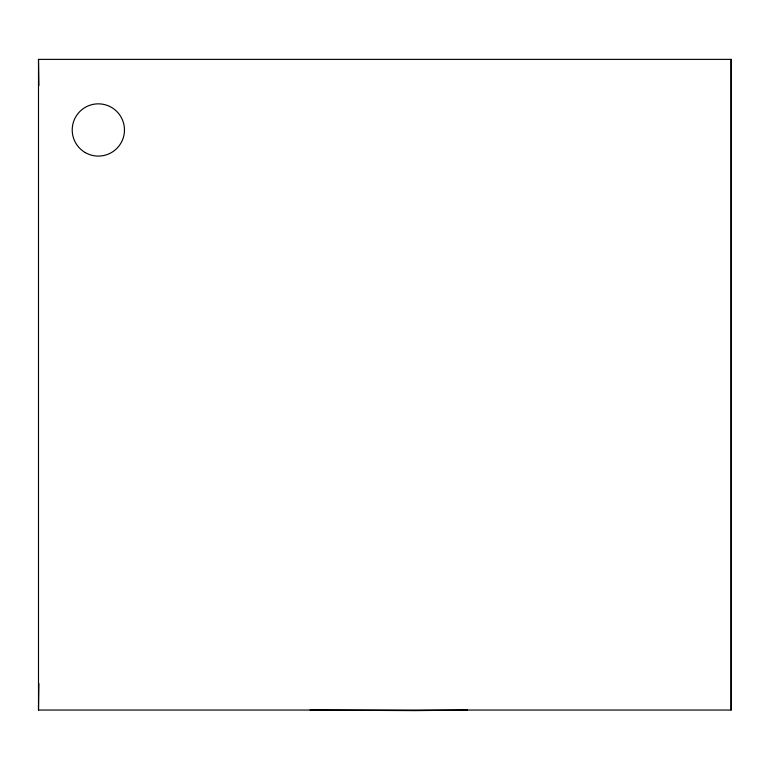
<?xml version="1.0" encoding="UTF-8"?>
<svg xmlns="http://www.w3.org/2000/svg" width="770" height="770" viewBox="0 0 770 770"><rect width="100%" height="100%" fill="white"/><g stroke="black" fill="none" stroke-linecap="round" stroke-linejoin="round"><path stroke-width="1.16" d="M731.134 710.046L731.134 59.386L38.5 59.386L38.5 710.046L731.134 710.046L731.134 59.386M38.5 710.046L38.885 683.596M467.486 710.046L415.011 710.614L310.069 710.046M38.5 59.386L38.885 85.624M85.278 152.595A26.132 26.132 0 0 0 124.471 129.966A26.132 26.132 0 0 0 85.278 107.338A26.132 26.132 0 0 0 85.278 152.595"/></g></svg>
